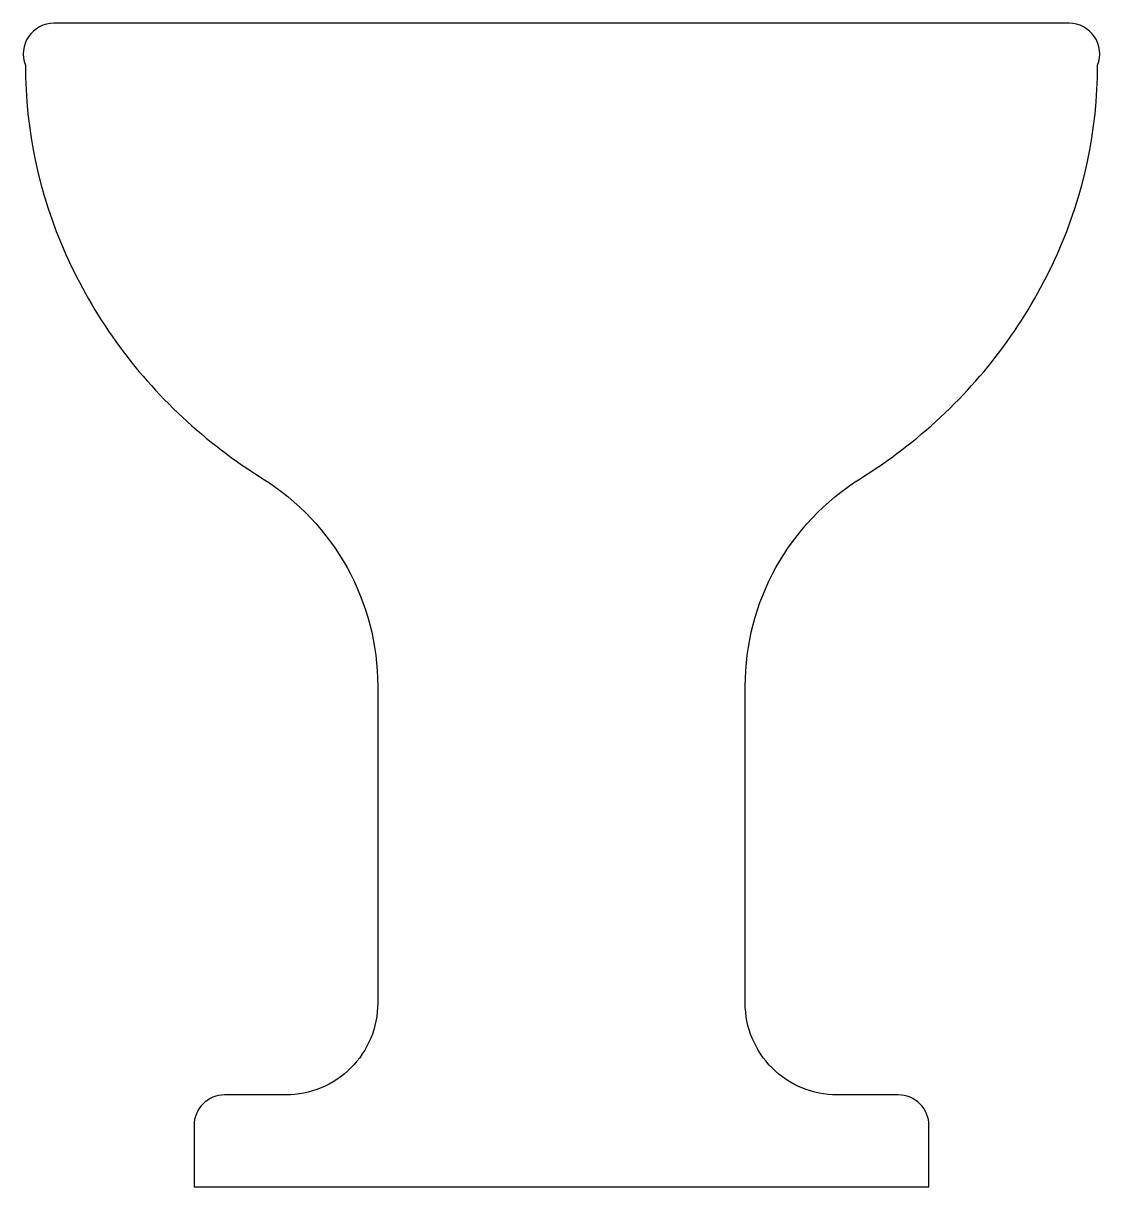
# Model space of a CAD drawing. Header units: millimetres. Extents: x -2999.518 to -2999.166, y 2979.134 to 2979.514.
import ezdxf

# ---------------------------------------------------------------- set-up
doc = ezdxf.new("R2010")
doc.units = ezdxf.units.MM
doc.header["$LTSCALE"] = 10
doc.layers.add('banheiro_louças', color=2, linetype='Continuous')

msp = doc.modelspace()

# ---------------------------------------------------------------- linework, layer by layer
at = {"layer": 'banheiro_louças'}
msp.add_lwpolyline([(-2999.23202, 2979.16391), (-2999.25202, 2979.16391, -0.414214), (-2999.28202, 2979.19391), (-2999.28202, 2979.29735, -0.258443), (-2999.24446, 2979.36517, 0.047351), (-2999.21823, 2979.38526, 0.101047), (-2999.18007, 2979.4386, 0.105275), (-2999.16695, 2979.50022, 0.529882), (-2999.17625, 2979.51391), (-2999.50779, 2979.51391, 0.529878), (-2999.51708, 2979.50022, 0.105275), (-2999.50396, 2979.4386, 0.101047), (-2999.46581, 2979.38526, 0.047351), (-2999.43958, 2979.36517, -0.258443), (-2999.40202, 2979.29735), (-2999.40202, 2979.19391, -0.414214), (-2999.43202, 2979.16391), (-2999.45202, 2979.16391, 0.414214), (-2999.46202, 2979.15391), (-2999.46202, 2979.13391), (-2999.22202, 2979.13391), (-2999.22202, 2979.15391, 0.414214)], format="xyb", close=True, dxfattribs=at)

doc.saveas('drawing.dxf')
